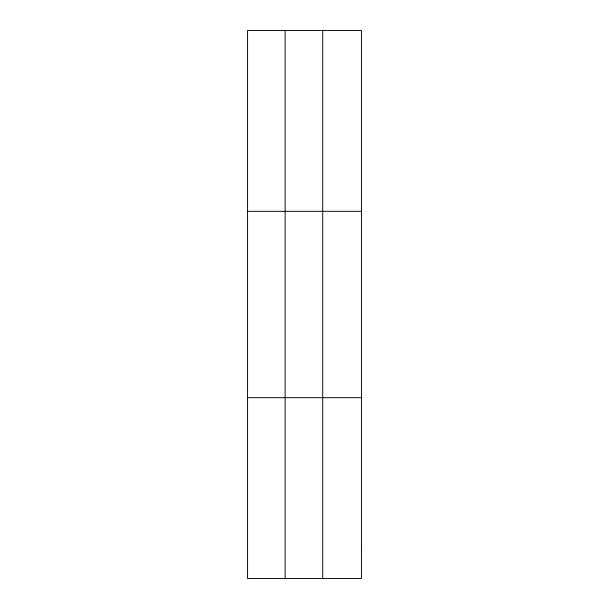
<?xml version="1.0" encoding="UTF-8"?>
<svg xmlns="http://www.w3.org/2000/svg" width="609" height="609" viewBox="0 0 609 609"><rect width="100%" height="100%" fill="white"/><g stroke="black" fill="none" stroke-linecap="round" stroke-linejoin="round"><path stroke-width="0.91" d="M285.141 578.55L285.141 30.45M322.717 578.55L322.717 30.45M247.566 211.323L361.434 211.323M247.566 397.677L361.434 397.677M361.434 548.404L361.434 578.55L247.566 578.55L247.566 30.45L361.434 30.45L361.434 548.404"/></g></svg>
